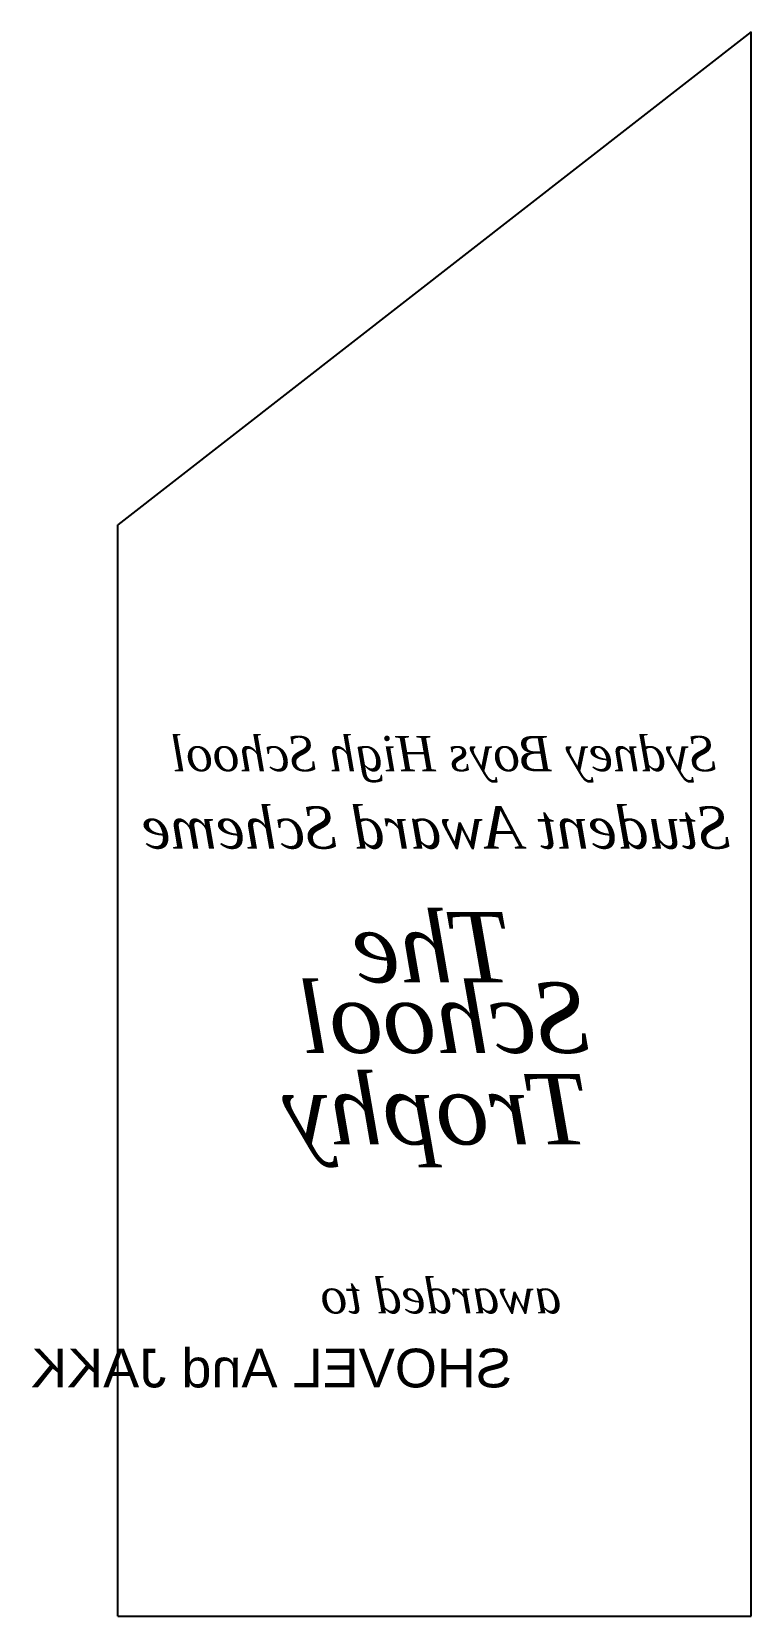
# Model space of a CAD drawing. Extents: x -12 to 90, y 0 to 225.
import ezdxf
from ezdxf.enums import TextEntityAlignment as Align

# ---------------------------------------------------------------- set-up
doc = ezdxf.new("R2010")
doc.units = 0
doc.layers.add('LINES', color=1, linetype='CONTINUOUS')
doc.styles.get("Standard").update_dxf_attribs({"font": 'arial.ttf'})
doc.styles.add('TIMES_ITALIC', font='timesi.ttf')

msp = doc.modelspace()

# ---------------------------------------------------------------- linework, layer by layer
at = {"layer": 'LINES', "color": 1}
for p, q in [((90, 225), (0, 155)), ((90, 0), (90, 225)), ((0, 0), (0, 155)), ((0, 0), (90, 0))]:
    msp.add_line(p, q, dxfattribs=at)

# ---------------------------------------------------------------- texts
at = {"layer": 'TEXT', "style": 'TIMES_ITALIC', "text_generation_flag": 2}
for s, height, p in [('Sydney Boys High School', 5, (85, 125)), ('Student Award Scheme', 6, (87, 115)), ('The', 10, (56, 100)), ('School', 10, (67, 90)), ('Trophy', 10, (67, 77)), ('awarded to', 5, (63, 48))]:
    msp.add_text(s, height=height, dxfattribs=at).set_placement(p, align=Align.TOP_LEFT)
at = {"layer": 'TEXT', "text_generation_flag": 2}
msp.add_text('SHOVEL And JAKK', height=5.5, dxfattribs=at).set_placement((56, 38), align=Align.TOP_LEFT)

doc.saveas('drawing.dxf')
